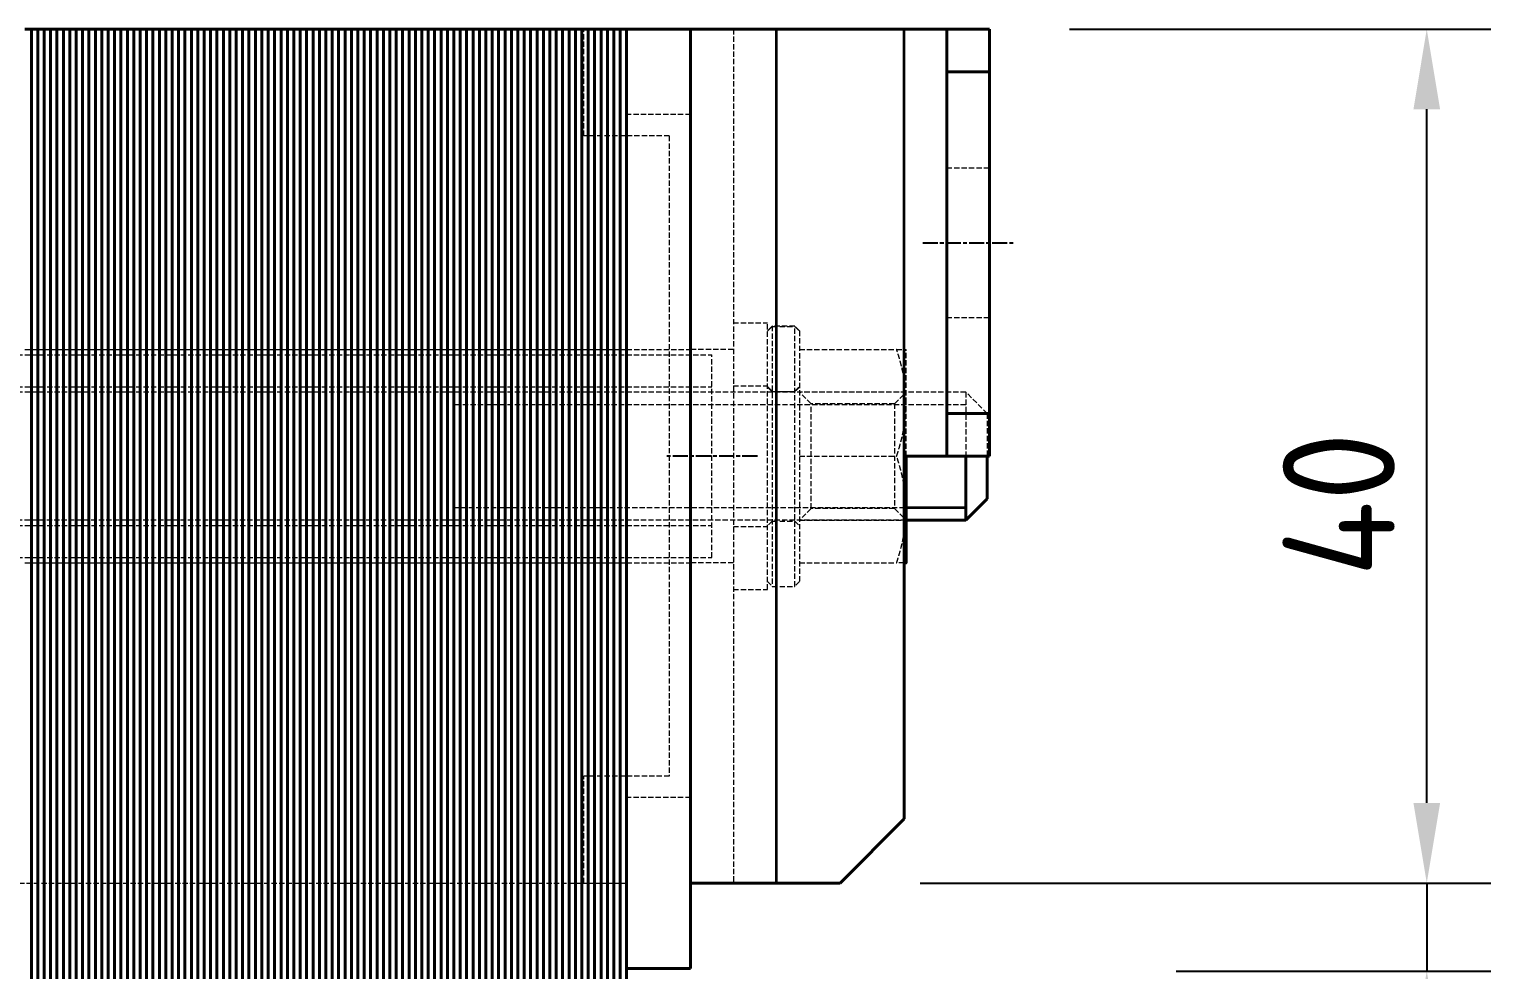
# Model space of a CAD drawing. Header units: millimetres. Extents: x 0 to 630, y 0 to 446.
# Drawn here: x 40.9 to 109.4, y 239.4 to 283.4 of the extents above; entities that cross this region are included whole.
import ezdxf

# ---------------------------------------------------------------- set-up
doc = ezdxf.new("R2010")
doc.units = ezdxf.units.MM
doc.header["$LTSCALE"] = 1.5
doc.linetypes.add('CHAIN', pattern=[0.7087, 0.4724, -0.0591, 0.1181, -0.0591])
doc.linetypes.add('DASHED', pattern=[0.2067, 0.1654, -0.0413])
for name, color, linetype, lineweight, true_color in [('가려진 것(ISO)', 2, 'DASHED', 18, 0xffff00), ('가시적인 것(ISO)', 3, 'Continuous', 40, 0x00ff00), ('가시적인 좁은 것(ISO)', 3, 'Continuous', 35, 0x00ff00), ('중심선(ISO)', 1, 'Continuous', 25, 0xff0000), ('치수(ISO)', 2, 'Continuous', 25, 0xffff00)]:
    doc.layers.add(name, color=color, linetype=linetype, lineweight=lineweight, true_color=true_color)
doc.styles.add('치수 텍스트_PSTEK_POSCO', font='isocp.shx')
doc.dimstyles.new('치수_PSTEK_POSCO', dxfattribs={"dimscale": 1.5, "dimtxt": 3.5, "dimasz": 2.5, "dimexe": 2, "dimexo": 2.5, "dimgap": 1, "dimtad": 1, "dimrnd": 1e-08, "dimdsep": 46, "dimtxsty": '치수 텍스트_PSTEK_POSCO', "dimcen": 0.09, "dimdle": 10, "dimclrd": 7, "dimclre": 7, "dimclrt": 2, "dimadec": 1, "dimazin": 2, "dimtfac": 1, "dimtmove": 0, "dimatfit": 3, "dimfxl": 1, "dimtolj": 1, "dimlwd": -1, "dimlwe": -1, "dimarcsym": 0})

# ---------------------------------------------------------------- blocks, each defined once
blk = doc.blocks.new('*D29')
at = {"layer": 'Defpoints', "color": 0, "transparency": 16777216}
for p in [(85.885, 283.444), (106.385, 283.444), (78.885, 243.444)]:
    blk.add_point(p, dxfattribs=at)
at = {"layer": '치수(ISO)', "color": 7, "transparency": 16777216}
for p, q in [((89.635, 283.444), (109.385, 283.444)), ((106.385, 247.194), (106.385, 279.694)), ((82.635, 243.444), (109.385, 243.444))]:
    blk.add_line(p, q, dxfattribs=at)
for points in [[(105.76, 279.694), (107.01, 279.694), (106.385, 283.444)], [(105.76, 247.194), (107.01, 247.194), (106.385, 243.444)]]:
    blk.add_solid(points, dxfattribs=at)
at = {"layer": '치수(ISO)', "color": 2, "transparency": 16777216, "insert": (102.26, 257.792), "char_height": 5.25, "attachment_point": 4, "rotation": 90, "style": '치수 텍스트_PSTEK_POSCO'}
blk.add_mtext('\\A1;40', dxfattribs=at)
blk = doc.blocks.new('*D31')
at = {"layer": 'Defpoints', "color": 0, "transparency": 16777216}
for p in [(78.885, 243.444), (90.885, 239.319), (106.385, 239.319)]:
    blk.add_point(p, dxfattribs=at)
at = {"layer": '치수(ISO)', "color": 7, "transparency": 16777216}
for p, q in [((106.385, 247.194), (106.385, 250.944)), ((82.635, 243.444), (109.385, 243.444)), ((106.385, 243.444), (106.385, 239.319)), ((94.635, 239.319), (109.385, 239.319)), ((106.385, 235.569), (106.385, 218.101))]:
    blk.add_line(p, q, dxfattribs=at)
for points in [[(105.76, 247.194), (107.01, 247.194), (106.385, 243.444)], [(105.76, 235.569), (107.01, 235.569), (106.385, 239.319)]]:
    blk.add_solid(points, dxfattribs=at)
at = {"layer": '치수(ISO)', "color": 2, "transparency": 16777216, "insert": (102.26, 219.601), "char_height": 5.25, "attachment_point": 4, "rotation": 90, "style": '치수 텍스트_PSTEK_POSCO'}
blk.add_mtext('\\A1;4.13', dxfattribs=at)

msp = doc.modelspace()

# ---------------------------------------------------------------- linework, layer by layer
at = {"layer": '가려진 것(ISO)', "color": 4, "true_color": 0x00ffff}
for p, q in [((66.885, 278.444), (66.885, 283.444)), ((71.885, 279.444), (68.885, 279.444)), ((70.885, 278.444), (66.885, 278.444)), ((70.885, 278.444), (70.885, 248.444)), ((68.885, 268.444), (71.885, 268.444)), ((68.885, 258.444), (71.885, 258.444)), ((66.885, 243.444), (66.885, 248.444)), ((70.885, 248.444), (66.885, 248.444)), ((71.885, 247.444), (68.885, 247.444)), ((35.885, 243.444), (66.885, 243.444))]:
    msp.add_line(p, q, dxfattribs=at)
at = {"layer": '가려진 것(ISO)', "color": 5, "true_color": 0x0000ff}
for p, q in [((73.885, 283.444), (73.885, 243.444)), ((83.885, 276.944), (85.885, 276.944)), ((83.885, 269.944), (85.885, 269.944)), ((73.885, 268.444), (71.885, 268.444)), ((73.885, 258.444), (71.885, 258.444))]:
    msp.add_line(p, q, dxfattribs=at)
at = {"layer": '가려진 것(ISO)'}
for p, q in [((73.885, 269.694), (75.485, 269.694)), ((75.485, 257.194), (75.485, 269.694)), ((75.71, 269.54), (75.485, 269.314)), ((75.485, 269.295), (75.71, 269.52)), ((76.76, 269.54), (75.71, 269.54)), ((75.71, 269.54), (75.71, 257.344)), ((75.71, 269.52), (76.76, 269.52)), ((76.985, 269.314), (76.76, 269.54)), ((76.76, 257.344), (76.76, 269.54)), ((76.76, 269.52), (76.985, 269.295)), ((76.985, 269.314), (76.985, 257.569)), ((29.885, 268.194), (72.885, 268.194)), ((40.685, 268.444), (40.985, 268.444)), ((40.985, 268.444), (41.285, 268.444)), ((41.285, 268.444), (41.585, 268.444)), ((41.585, 268.444), (41.885, 268.444)), ((41.885, 268.444), (42.185, 268.444)), ((42.185, 268.444), (42.485, 268.444)), ((42.485, 268.444), (42.785, 268.444)), ((42.785, 268.444), (43.085, 268.444)), ((43.085, 268.444), (43.385, 268.444)), ((43.385, 268.444), (43.685, 268.444)), ((43.685, 268.444), (43.985, 268.444)), ((43.985, 268.444), (44.285, 268.444)), ((44.285, 268.444), (44.585, 268.444)), ((44.585, 268.444), (44.885, 268.444)), ((44.885, 268.444), (45.185, 268.444)), ((45.185, 268.444), (45.485, 268.444)), ((45.485, 268.444), (45.785, 268.444)), ((45.785, 268.444), (46.085, 268.444)), ((46.085, 268.444), (46.385, 268.444)), ((46.385, 268.444), (46.685, 268.444)), ((46.685, 268.444), (46.985, 268.444)), ((46.985, 268.444), (47.285, 268.444)), ((47.285, 268.444), (47.585, 268.444)), ((47.585, 268.444), (47.885, 268.444)), ((47.885, 268.444), (48.185, 268.444)), ((48.185, 268.444), (48.485, 268.444)), ((48.485, 268.444), (48.785, 268.444)), ((48.785, 268.444), (49.085, 268.444)), ((49.085, 268.444), (49.385, 268.444)), ((49.385, 268.444), (49.685, 268.444)), ((49.685, 268.444), (49.985, 268.444)), ((49.985, 268.444), (50.285, 268.444)), ((50.285, 268.444), (50.585, 268.444)), ((50.585, 268.444), (50.885, 268.444)), ((50.885, 268.444), (51.185, 268.444)), ((51.185, 268.444), (51.485, 268.444)), ((51.485, 268.444), (51.785, 268.444)), ((51.785, 268.444), (52.085, 268.444)), ((52.085, 268.444), (52.385, 268.444)), ((52.385, 268.444), (52.685, 268.444)), ((52.685, 268.444), (52.985, 268.444)), ((52.985, 268.444), (53.285, 268.444)), ((53.285, 268.444), (53.585, 268.444)), ((53.585, 268.444), (53.885, 268.444)), ((53.885, 268.444), (54.185, 268.444)), ((54.185, 268.444), (54.485, 268.444)), ((54.485, 268.444), (54.785, 268.444)), ((54.785, 268.444), (55.085, 268.444)), ((55.085, 268.444), (55.385, 268.444)), ((55.385, 268.444), (55.685, 268.444)), ((55.685, 268.444), (55.985, 268.444)), ((55.985, 268.444), (56.285, 268.444)), ((56.285, 268.444), (56.585, 268.444)), ((56.585, 268.444), (56.885, 268.444)), ((56.885, 268.444), (57.185, 268.444)), ((57.185, 268.444), (57.485, 268.444)), ((57.485, 268.444), (57.785, 268.444)), ((57.785, 268.444), (58.085, 268.444)), ((58.085, 268.444), (58.385, 268.444)), ((58.385, 268.444), (58.685, 268.444)), ((58.685, 268.444), (58.985, 268.444)), ((58.985, 268.444), (59.285, 268.444)), ((59.285, 268.444), (59.585, 268.444)), ((59.585, 268.444), (59.885, 268.444)), ((59.885, 268.444), (60.185, 268.444)), ((60.185, 268.444), (60.485, 268.444)), ((60.485, 268.444), (60.785, 268.444)), ((60.785, 268.444), (61.085, 268.444)), ((61.085, 268.444), (61.385, 268.444)), ((61.385, 268.444), (61.685, 268.444)), ((61.685, 268.444), (61.985, 268.444)), ((61.985, 268.444), (62.285, 268.444)), ((62.285, 268.444), (62.585, 268.444)), ((62.585, 268.444), (62.885, 268.444)), ((62.885, 268.444), (63.185, 268.444)), ((63.185, 268.444), (63.485, 268.444)), ((63.485, 268.444), (63.785, 268.444)), ((63.785, 268.444), (64.085, 268.444)), ((64.085, 268.444), (64.385, 268.444)), ((64.385, 268.444), (64.685, 268.444)), ((64.685, 268.444), (64.985, 268.444)), ((64.985, 268.444), (65.285, 268.444)), ((65.285, 268.444), (65.585, 268.444)), ((65.585, 268.444), (65.885, 268.444)), ((65.885, 268.444), (66.185, 268.444)), ((66.185, 268.444), (66.485, 268.444)), ((66.485, 268.444), (66.785, 268.444)), ((66.785, 268.444), (67.085, 268.444)), ((67.085, 268.444), (67.385, 268.444)), ((67.385, 268.444), (67.685, 268.444)), ((67.685, 268.444), (67.985, 268.444)), ((67.985, 268.444), (68.285, 268.444)), ((68.285, 268.444), (68.585, 268.444)), ((68.585, 268.444), (68.885, 268.444)), ((72.885, 258.694), (72.885, 268.194)), ((76.985, 268.444), (81.538, 268.444)), ((81.985, 265.944), (81.985, 268.444)), ((29.885, 266.694), (72.885, 266.694)), ((73.885, 266.744), (75.485, 266.744)), ((75.71, 266.479), (76.76, 266.479)), ((84.785, 266.444), (26.035, 266.444)), ((84.785, 265.845), (60.785, 265.845)), ((76.76, 266.46), (75.71, 266.46)), ((81.985, 266.444), (76.985, 266.444)), ((77.526, 265.902), (76.985, 266.443)), ((77.526, 260.985), (77.526, 265.902)), ((81.444, 265.902), (77.526, 265.902)), ((81.444, 265.902), (81.985, 266.443)), ((81.444, 265.902), (81.444, 260.985)), ((81.985, 263.444), (81.985, 265.944)), ((84.785, 266.444), (84.785, 263.444)), ((85.785, 265.444), (84.785, 266.444)), ((85.785, 265.444), (85.785, 263.444)), ((76.985, 263.444), (81.538, 263.444)), ((60.785, 261.043), (81.985, 261.043)), ((77.526, 260.985), (76.985, 260.444)), ((81.444, 260.985), (77.526, 260.985)), ((81.444, 260.985), (81.985, 260.444)), ((81.985, 260.444), (26.035, 260.444)), ((75.71, 260.394), (75.485, 260.169)), ((75.71, 260.394), (76.76, 260.394)), ((76.76, 260.394), (76.985, 260.169)), ((76.985, 260.444), (81.985, 260.444)), ((29.885, 260.194), (72.885, 260.194)), ((73.885, 260.144), (75.485, 260.144)), ((29.885, 258.694), (72.885, 258.694)), ((40.685, 258.444), (40.985, 258.444)), ((40.985, 258.444), (41.285, 258.444)), ((41.285, 258.444), (41.585, 258.444)), ((41.585, 258.444), (41.885, 258.444)), ((41.885, 258.444), (42.185, 258.444)), ((42.185, 258.444), (42.485, 258.444)), ((42.485, 258.444), (42.785, 258.444)), ((42.785, 258.444), (43.085, 258.444)), ((43.085, 258.444), (43.385, 258.444)), ((43.385, 258.444), (43.685, 258.444)), ((43.685, 258.444), (43.985, 258.444)), ((43.985, 258.444), (44.285, 258.444)), ((44.285, 258.444), (44.585, 258.444)), ((44.585, 258.444), (44.885, 258.444)), ((44.885, 258.444), (45.185, 258.444)), ((45.185, 258.444), (45.485, 258.444)), ((45.485, 258.444), (45.785, 258.444)), ((45.785, 258.444), (46.085, 258.444)), ((46.085, 258.444), (46.385, 258.444)), ((46.385, 258.444), (46.685, 258.444)), ((46.685, 258.444), (46.985, 258.444)), ((46.985, 258.444), (47.285, 258.444)), ((47.285, 258.444), (47.585, 258.444)), ((47.585, 258.444), (47.885, 258.444)), ((47.885, 258.444), (48.185, 258.444)), ((48.185, 258.444), (48.485, 258.444)), ((48.485, 258.444), (48.785, 258.444)), ((48.785, 258.444), (49.085, 258.444)), ((49.085, 258.444), (49.385, 258.444)), ((49.385, 258.444), (49.685, 258.444)), ((49.685, 258.444), (49.985, 258.444)), ((49.985, 258.444), (50.285, 258.444)), ((50.285, 258.444), (50.585, 258.444)), ((50.585, 258.444), (50.885, 258.444)), ((50.885, 258.444), (51.185, 258.444)), ((51.185, 258.444), (51.485, 258.444)), ((51.485, 258.444), (51.785, 258.444)), ((51.785, 258.444), (52.085, 258.444)), ((52.085, 258.444), (52.385, 258.444)), ((52.385, 258.444), (52.685, 258.444)), ((52.685, 258.444), (52.985, 258.444)), ((52.985, 258.444), (53.285, 258.444)), ((53.285, 258.444), (53.585, 258.444)), ((53.585, 258.444), (53.885, 258.444)), ((53.885, 258.444), (54.185, 258.444)), ((54.185, 258.444), (54.485, 258.444)), ((54.485, 258.444), (54.785, 258.444)), ((54.785, 258.444), (55.085, 258.444)), ((55.085, 258.444), (55.385, 258.444)), ((55.385, 258.444), (55.685, 258.444)), ((55.685, 258.444), (55.985, 258.444)), ((55.985, 258.444), (56.285, 258.444)), ((56.285, 258.444), (56.585, 258.444)), ((56.585, 258.444), (56.885, 258.444)), ((56.885, 258.444), (57.185, 258.444)), ((57.185, 258.444), (57.485, 258.444)), ((57.485, 258.444), (57.785, 258.444)), ((57.785, 258.444), (58.085, 258.444)), ((58.085, 258.444), (58.385, 258.444)), ((58.385, 258.444), (58.685, 258.444)), ((58.685, 258.444), (58.985, 258.444)), ((58.985, 258.444), (59.285, 258.444)), ((59.285, 258.444), (59.585, 258.444)), ((59.585, 258.444), (59.885, 258.444)), ((59.885, 258.444), (60.185, 258.444)), ((60.185, 258.444), (60.485, 258.444)), ((60.485, 258.444), (60.785, 258.444)), ((60.785, 258.444), (61.085, 258.444)), ((61.085, 258.444), (61.385, 258.444)), ((61.385, 258.444), (61.685, 258.444)), ((61.685, 258.444), (61.985, 258.444)), ((61.985, 258.444), (62.285, 258.444)), ((62.285, 258.444), (62.585, 258.444)), ((62.585, 258.444), (62.885, 258.444)), ((62.885, 258.444), (63.185, 258.444)), ((63.185, 258.444), (63.485, 258.444)), ((63.485, 258.444), (63.785, 258.444)), ((63.785, 258.444), (64.085, 258.444)), ((64.085, 258.444), (64.385, 258.444)), ((64.385, 258.444), (64.685, 258.444)), ((64.685, 258.444), (64.985, 258.444)), ((64.985, 258.444), (65.285, 258.444)), ((65.285, 258.444), (65.585, 258.444)), ((65.585, 258.444), (65.885, 258.444)), ((65.885, 258.444), (66.185, 258.444)), ((66.185, 258.444), (66.485, 258.444)), ((66.485, 258.444), (66.785, 258.444)), ((66.785, 258.444), (67.085, 258.444)), ((67.085, 258.444), (67.385, 258.444)), ((67.385, 258.444), (67.685, 258.444)), ((67.685, 258.444), (67.985, 258.444)), ((67.985, 258.444), (68.285, 258.444)), ((68.285, 258.444), (68.585, 258.444)), ((68.585, 258.444), (68.885, 258.444)), ((76.985, 258.444), (81.538, 258.444)), ((75.485, 257.569), (75.71, 257.344)), ((76.985, 257.569), (76.76, 257.344)), ((73.885, 257.194), (75.485, 257.194)), ((75.71, 257.344), (76.76, 257.344)), ((66.885, 243.444), (67.085, 243.444)), ((67.085, 243.444), (67.385, 243.444)), ((67.385, 243.444), (67.685, 243.444)), ((67.685, 243.444), (67.985, 243.444)), ((67.985, 243.444), (68.285, 243.444)), ((68.285, 243.444), (68.585, 243.444)), ((68.585, 243.444), (68.885, 243.444))]:
    msp.add_line(p, q, dxfattribs=at)
for points, weights in [([(81.538, 268.444), (81.985, 268.444), (81.985, 268.444)], [1, 1.0379548493, 1]), ([(81.985, 265.944), (81.985, 267.104), (81.538, 268.444)], [1, 1.0379548493, 1]), ([(75.485, 266.706), (75.601, 266.588), (75.71, 266.479)], [1, 1.00064237711, 1]), ([(75.71, 266.46), (75.601, 266.569), (75.485, 266.686)], [1, 1.00064237711, 1]), ([(76.76, 266.479), (76.868, 266.588), (76.985, 266.706)], [1, 1.00064237701, 1]), ([(76.985, 266.686), (76.868, 266.569), (76.76, 266.46)], [1, 1.00064237701, 1]), ([(81.538, 263.444), (81.985, 264.783), (81.985, 265.944)], [1, 1.0379548493, 1]), ([(81.885, 262.093), (81.776, 262.731), (81.538, 263.444)], [1.01893955783, 1.01982513611, 1]), ([(81.538, 258.444), (81.776, 259.156), (81.885, 259.794)], [1, 1.01982513611, 1.01893955783]), ([(81.885, 258.444), (81.776, 258.444), (81.538, 258.444)], [1.01893955783, 1.01982513611, 1])]:
    msp.add_rational_spline(points, weights, degree=2, dxfattribs=at)
at = {"layer": '가시적인 것(ISO)'}
for p, q in [((40.685, 283.444), (40.985, 283.444)), ((40.985, 283.444), (41.285, 283.444)), ((40.985, 283.444), (40.985, 238.144)), ((40.985, 238.144), (40.985, 283.444)), ((41.285, 283.444), (41.585, 283.444)), ((41.285, 283.444), (41.285, 238.144)), ((41.285, 238.144), (41.285, 283.444)), ((41.585, 283.444), (41.885, 283.444)), ((41.585, 283.444), (41.585, 238.444)), ((41.585, 238.444), (41.585, 283.444)), ((41.885, 283.444), (42.185, 283.444)), ((41.885, 283.444), (41.885, 238.444)), ((41.885, 238.444), (41.885, 283.444)), ((42.185, 283.444), (42.485, 283.444)), ((42.185, 283.444), (42.185, 238.444)), ((42.185, 238.444), (42.185, 283.444)), ((42.485, 283.444), (42.785, 283.444)), ((42.485, 283.444), (42.485, 238.444)), ((42.485, 238.444), (42.485, 283.444)), ((42.785, 283.444), (43.085, 283.444)), ((42.785, 283.444), (42.785, 238.444)), ((42.785, 238.444), (42.785, 283.444)), ((43.085, 283.444), (43.385, 283.444)), ((43.085, 283.444), (43.085, 238.444)), ((43.085, 238.444), (43.085, 283.444)), ((43.385, 283.444), (43.685, 283.444)), ((43.385, 283.444), (43.385, 238.444)), ((43.385, 238.444), (43.385, 283.444)), ((43.685, 283.444), (43.985, 283.444)), ((43.685, 283.444), (43.685, 238.444)), ((43.685, 238.444), (43.685, 283.444)), ((43.985, 283.444), (44.285, 283.444)), ((43.985, 283.444), (43.985, 238.444)), ((43.985, 238.444), (43.985, 283.444)), ((44.285, 283.444), (44.585, 283.444)), ((44.285, 283.444), (44.285, 238.444)), ((44.285, 238.444), (44.285, 283.444)), ((44.585, 283.444), (44.885, 283.444)), ((44.585, 283.444), (44.585, 238.444)), ((44.585, 238.444), (44.585, 283.444)), ((44.885, 283.444), (45.185, 283.444)), ((44.885, 283.444), (44.885, 238.444)), ((44.885, 238.444), (44.885, 283.444)), ((45.185, 283.444), (45.485, 283.444)), ((45.185, 283.444), (45.185, 238.444)), ((45.185, 238.444), (45.185, 283.444)), ((45.485, 283.444), (45.785, 283.444)), ((45.485, 283.444), (45.485, 238.444)), ((45.485, 238.444), (45.485, 283.444)), ((45.785, 283.444), (46.085, 283.444)), ((45.785, 283.444), (45.785, 238.444)), ((45.785, 238.444), (45.785, 283.444)), ((46.085, 283.444), (46.385, 283.444)), ((46.085, 283.444), (46.085, 238.444)), ((46.085, 238.444), (46.085, 283.444)), ((46.385, 283.444), (46.685, 283.444)), ((46.385, 283.444), (46.385, 238.444)), ((46.385, 238.444), (46.385, 283.444)), ((46.685, 283.444), (46.985, 283.444)), ((46.685, 283.444), (46.685, 238.444)), ((46.685, 238.444), (46.685, 283.444)), ((46.985, 283.444), (47.285, 283.444)), ((46.985, 283.444), (46.985, 238.444)), ((46.985, 238.444), (46.985, 283.444)), ((47.285, 283.444), (47.585, 283.444)), ((47.285, 283.444), (47.285, 238.444)), ((47.285, 238.444), (47.285, 283.444)), ((47.585, 283.444), (47.885, 283.444)), ((47.585, 283.444), (47.585, 238.444)), ((47.585, 238.444), (47.585, 283.444)), ((47.885, 283.444), (48.185, 283.444)), ((47.885, 283.444), (47.885, 238.444)), ((47.885, 238.444), (47.885, 283.444)), ((48.185, 283.444), (48.485, 283.444)), ((48.185, 283.444), (48.185, 238.444)), ((48.185, 238.444), (48.185, 283.444)), ((48.485, 283.444), (48.785, 283.444)), ((48.485, 283.444), (48.485, 238.444)), ((48.485, 238.444), (48.485, 283.444)), ((48.785, 283.444), (49.085, 283.444)), ((48.785, 283.444), (48.785, 238.444)), ((48.785, 238.444), (48.785, 283.444)), ((49.085, 283.444), (49.385, 283.444)), ((49.085, 283.444), (49.085, 238.444)), ((49.085, 238.444), (49.085, 283.444)), ((49.385, 283.444), (49.685, 283.444)), ((49.385, 283.444), (49.385, 238.444)), ((49.385, 238.444), (49.385, 283.444)), ((49.685, 283.444), (49.985, 283.444)), ((49.685, 283.444), (49.685, 238.444)), ((49.685, 238.444), (49.685, 283.444)), ((49.985, 283.444), (50.285, 283.444)), ((49.985, 283.444), (49.985, 238.444)), ((49.985, 238.444), (49.985, 283.444)), ((50.285, 283.444), (50.585, 283.444)), ((50.285, 283.444), (50.285, 238.444)), ((50.285, 238.444), (50.285, 283.444)), ((50.585, 283.444), (50.885, 283.444)), ((50.585, 283.444), (50.585, 238.444)), ((50.585, 238.444), (50.585, 283.444)), ((50.885, 283.444), (51.185, 283.444)), ((50.885, 283.444), (50.885, 238.444)), ((50.885, 238.444), (50.885, 283.444)), ((51.185, 283.444), (51.485, 283.444)), ((51.185, 283.444), (51.185, 238.444)), ((51.185, 238.444), (51.185, 283.444)), ((51.485, 283.444), (51.785, 283.444)), ((51.485, 283.444), (51.485, 238.444)), ((51.485, 238.444), (51.485, 283.444)), ((51.785, 283.444), (52.085, 283.444)), ((51.785, 283.444), (51.785, 238.444)), ((51.785, 238.444), (51.785, 283.444)), ((52.085, 283.444), (52.385, 283.444)), ((52.085, 283.444), (52.085, 238.444)), ((52.085, 238.444), (52.085, 283.444)), ((52.385, 283.444), (52.685, 283.444)), ((52.385, 283.444), (52.385, 238.444)), ((52.385, 238.444), (52.385, 283.444)), ((52.685, 283.444), (52.985, 283.444)), ((52.685, 283.444), (52.685, 238.444)), ((52.685, 238.444), (52.685, 283.444)), ((52.985, 283.444), (53.285, 283.444)), ((52.985, 283.444), (52.985, 238.444)), ((52.985, 238.444), (52.985, 283.444)), ((53.285, 283.444), (53.585, 283.444)), ((53.285, 283.444), (53.285, 238.444)), ((53.285, 238.444), (53.285, 283.444)), ((53.585, 283.444), (53.885, 283.444)), ((53.585, 283.444), (53.585, 238.444)), ((53.585, 238.444), (53.585, 283.444)), ((53.885, 283.444), (54.185, 283.444)), ((53.885, 283.444), (53.885, 238.444)), ((53.885, 238.444), (53.885, 283.444)), ((54.185, 283.444), (54.485, 283.444)), ((54.185, 283.444), (54.185, 238.444)), ((54.185, 238.444), (54.185, 283.444)), ((54.485, 283.444), (54.785, 283.444)), ((54.485, 283.444), (54.485, 238.444)), ((54.485, 238.444), (54.485, 283.444)), ((54.785, 283.444), (55.085, 283.444)), ((54.785, 283.444), (54.785, 238.444)), ((54.785, 238.444), (54.785, 283.444)), ((55.085, 283.444), (55.385, 283.444)), ((55.085, 283.444), (55.085, 238.444)), ((55.085, 238.444), (55.085, 283.444)), ((55.385, 283.444), (55.685, 283.444)), ((55.385, 283.444), (55.385, 238.444)), ((55.385, 238.444), (55.385, 283.444)), ((55.685, 283.444), (55.985, 283.444)), ((55.685, 283.444), (55.685, 238.444)), ((55.685, 238.444), (55.685, 283.444)), ((55.985, 283.444), (56.285, 283.444)), ((55.985, 283.444), (55.985, 238.444)), ((55.985, 238.444), (55.985, 283.444)), ((56.285, 283.444), (56.585, 283.444)), ((56.285, 283.444), (56.285, 238.444)), ((56.285, 238.444), (56.285, 283.444)), ((56.585, 283.444), (56.885, 283.444)), ((56.585, 283.444), (56.585, 238.444)), ((56.585, 238.444), (56.585, 283.444)), ((56.885, 283.444), (57.185, 283.444)), ((56.885, 283.444), (56.885, 238.444)), ((56.885, 238.444), (56.885, 283.444)), ((57.185, 283.444), (57.485, 283.444)), ((57.185, 283.444), (57.185, 238.444)), ((57.185, 238.444), (57.185, 283.444)), ((57.485, 283.444), (57.785, 283.444)), ((57.485, 283.444), (57.485, 238.444)), ((57.485, 238.444), (57.485, 283.444)), ((57.785, 283.444), (58.085, 283.444)), ((57.785, 283.444), (57.785, 238.444)), ((57.785, 238.444), (57.785, 283.444)), ((58.085, 283.444), (58.385, 283.444)), ((58.085, 283.444), (58.085, 238.444)), ((58.085, 238.444), (58.085, 283.444)), ((58.385, 283.444), (58.685, 283.444)), ((58.385, 283.444), (58.385, 238.444)), ((58.385, 238.444), (58.385, 283.444)), ((58.685, 283.444), (58.985, 283.444)), ((58.685, 283.444), (58.685, 238.444)), ((58.685, 238.444), (58.685, 283.444)), ((58.985, 283.444), (59.285, 283.444)), ((58.985, 283.444), (58.985, 238.444)), ((58.985, 238.444), (58.985, 283.444)), ((59.285, 283.444), (59.585, 283.444)), ((59.285, 283.444), (59.285, 238.444)), ((59.285, 238.444), (59.285, 283.444)), ((59.585, 283.444), (59.885, 283.444)), ((59.585, 283.444), (59.585, 238.444)), ((59.585, 238.444), (59.585, 283.444)), ((59.885, 283.444), (60.185, 283.444)), ((59.885, 283.444), (59.885, 238.444)), ((59.885, 238.444), (59.885, 283.444)), ((60.185, 283.444), (60.485, 283.444)), ((60.185, 283.444), (60.185, 238.444)), ((60.185, 238.444), (60.185, 283.444)), ((60.485, 283.444), (60.785, 283.444)), ((60.485, 283.444), (60.485, 238.444)), ((60.485, 238.444), (60.485, 283.444)), ((60.785, 283.444), (61.085, 283.444)), ((60.785, 283.444), (60.785, 238.444)), ((60.785, 238.444), (60.785, 283.444)), ((61.085, 283.444), (61.385, 283.444)), ((61.085, 283.444), (61.085, 238.444)), ((61.085, 238.444), (61.085, 283.444)), ((61.385, 283.444), (61.685, 283.444)), ((61.385, 283.444), (61.385, 238.444)), ((61.385, 238.444), (61.385, 283.444)), ((61.685, 283.444), (61.985, 283.444)), ((61.685, 283.444), (61.685, 238.144)), ((61.685, 238.144), (61.685, 283.444)), ((61.985, 283.444), (62.285, 283.444)), ((61.985, 283.444), (61.985, 238.144)), ((61.985, 238.144), (61.985, 283.444)), ((62.285, 283.444), (62.585, 283.444)), ((62.285, 283.444), (62.285, 238.144)), ((62.285, 238.144), (62.285, 283.444)), ((62.585, 283.444), (62.885, 283.444)), ((62.585, 283.444), (62.585, 238.144)), ((62.585, 238.144), (62.585, 283.444)), ((62.885, 283.444), (63.185, 283.444)), ((62.885, 283.444), (62.885, 238.144)), ((62.885, 238.144), (62.885, 283.444)), ((63.185, 283.444), (63.485, 283.444)), ((63.185, 283.444), (63.185, 238.144)), ((63.185, 238.144), (63.185, 283.444)), ((63.485, 283.444), (63.785, 283.444)), ((63.485, 283.444), (63.485, 238.144)), ((63.485, 238.144), (63.485, 283.444)), ((63.785, 283.444), (64.085, 283.444)), ((63.785, 283.444), (63.785, 238.144)), ((63.785, 238.144), (63.785, 283.444)), ((64.085, 283.444), (64.385, 283.444)), ((64.085, 283.444), (64.085, 238.144)), ((64.085, 238.144), (64.085, 283.444)), ((64.385, 283.444), (64.685, 283.444)), ((64.385, 283.444), (64.385, 238.144)), ((64.385, 238.144), (64.385, 283.444)), ((64.685, 283.444), (64.985, 283.444)), ((64.685, 283.444), (64.685, 238.144)), ((64.685, 238.144), (64.685, 283.444)), ((64.985, 283.444), (65.285, 283.444)), ((64.985, 283.444), (64.985, 238.144)), ((64.985, 238.144), (64.985, 283.444)), ((65.285, 283.444), (65.585, 283.444)), ((65.285, 283.444), (65.285, 238.144)), ((65.285, 238.144), (65.285, 283.444)), ((65.585, 283.444), (65.885, 283.444)), ((65.585, 283.444), (65.585, 238.144)), ((65.585, 238.144), (65.585, 283.444)), ((65.885, 283.444), (66.185, 283.444)), ((65.885, 283.444), (65.885, 238.144)), ((65.885, 238.144), (65.885, 283.444)), ((66.185, 283.444), (66.485, 283.444)), ((66.185, 283.444), (66.185, 238.144)), ((66.185, 238.144), (66.185, 283.444)), ((66.485, 283.444), (66.785, 283.444)), ((66.485, 283.444), (66.485, 238.144)), ((66.485, 238.144), (66.485, 283.444)), ((66.785, 283.444), (67.085, 283.444)), ((66.785, 283.444), (66.785, 238.144)), ((66.785, 238.144), (66.785, 283.444)), ((67.085, 283.444), (67.385, 283.444)), ((67.085, 283.444), (67.085, 238.144)), ((67.085, 238.144), (67.085, 283.444)), ((67.385, 283.444), (67.685, 283.444)), ((67.385, 283.444), (67.385, 238.144)), ((67.385, 238.144), (67.385, 283.444)), ((67.685, 283.444), (67.985, 283.444)), ((67.685, 283.444), (67.685, 238.144)), ((67.685, 238.144), (67.685, 283.444)), ((67.985, 283.444), (68.285, 283.444)), ((67.985, 283.444), (67.985, 238.144)), ((67.985, 238.144), (67.985, 283.444)), ((68.285, 283.444), (68.585, 283.444)), ((68.285, 283.444), (68.285, 238.144)), ((68.285, 238.144), (68.285, 283.444)), ((68.585, 283.444), (68.885, 283.444)), ((68.585, 283.444), (68.585, 238.144)), ((68.585, 238.144), (68.585, 283.444)), ((68.885, 238.144), (68.885, 283.444)), ((81.985, 260.944), (81.985, 263.444)), ((84.785, 263.444), (84.785, 260.444)), ((85.785, 263.444), (85.785, 261.444)), ((85.785, 261.444), (84.785, 260.444)), ((81.985, 258.444), (81.985, 260.944)), ((84.785, 260.444), (81.985, 260.444))]:
    msp.add_line(p, q, dxfattribs=at)
at = {"layer": '가시적인 것(ISO)', "color": 4, "true_color": 0x00ffff}
for p, q in [((68.885, 239.444), (68.885, 283.444)), ((68.885, 283.444), (71.885, 283.444)), ((71.885, 283.444), (71.885, 239.444)), ((68.885, 239.444), (71.885, 239.444))]:
    msp.add_line(p, q, dxfattribs=at)
at = {"layer": '가시적인 것(ISO)', "color": 5, "true_color": 0x0000ff}
for p, q in [((75.885, 283.444), (71.885, 283.444)), ((75.885, 283.444), (81.885, 283.444)), ((83.885, 283.444), (81.885, 283.444)), ((85.885, 283.444), (83.885, 283.444)), ((83.885, 283.444), (83.885, 281.444)), ((85.885, 281.444), (85.885, 283.444)), ((83.885, 281.444), (85.885, 281.444)), ((83.885, 265.444), (83.885, 281.444)), ((85.885, 265.444), (85.885, 281.444)), ((85.885, 265.444), (83.885, 265.444)), ((83.885, 265.444), (83.885, 263.444)), ((85.885, 263.444), (85.885, 265.444)), ((81.885, 263.444), (83.885, 263.444)), ((81.885, 246.444), (81.885, 263.444)), ((83.885, 263.444), (85.885, 263.444)), ((81.885, 246.444), (78.885, 243.444)), ((71.885, 243.444), (75.885, 243.444)), ((78.885, 243.444), (75.885, 243.444))]:
    msp.add_line(p, q, dxfattribs=at)
at = {"layer": '가시적인 것(ISO)'}
for points, weights in [([(81.985, 260.944), (81.985, 261.509), (81.885, 262.093)], [1, 1.01812971319, 1.01893955783]), ([(81.885, 259.794), (81.985, 260.379), (81.985, 260.944)], [1.01893955783, 1.01812971319, 1]), ([(81.985, 258.444), (81.985, 258.444), (81.885, 258.444)], [1, 1.01812971319, 1.01893955783])]:
    msp.add_rational_spline(points, weights, degree=2, dxfattribs=at)
at = {"layer": '가시적인 좁은 것(ISO)', "color": 5, "true_color": 0x0000ff}
for p, q in [((75.885, 283.444), (75.885, 243.444)), ((81.885, 263.444), (81.885, 283.444))]:
    msp.add_line(p, q, dxfattribs=at)
at = {"layer": '가시적인 좁은 것(ISO)'}
msp.add_line((81.985, 261.043), (84.785, 261.043), dxfattribs=at)
at = {"layer": '중심선(ISO)', "linetype": 'CHAIN'}
for p, q in [((82.76, 273.444), (87.01, 273.444)), ((75.01, 263.444), (70.76, 263.444)), ((75.01, 263.444), (70.76, 263.444))]:
    msp.add_line(p, q, dxfattribs=at)

# ---------------------------------------------------------------- dimensions: what is measured, and where the dimension line sits
at = {"layer": '치수(ISO)', "color": 7}
for base, p1, p2, override, picture, middle in [((106.385, 283.444), (78.885, 243.444), (85.885, 283.444), {"dimdec": 2, "dimtp": 0, "dimtm": 0, "dimtdec": 2, "dimtofl": 0, "dimatfit": 1}, '*D29', (106.385, 260.944)), ((106.38481007, 239.318588525), (78.88481007, 243.443588525), (90.88481007, 239.318588525), {"dimdec": 2, "dimtp": 0, "dimtm": 0, "dimtdec": 2, "dimtofl": 1, "dimatfit": 1}, '*D31', (106.38481007, 224.959857464))]:
    dim = msp.add_linear_dim(base=base, p1=p1, p2=p2, angle=90, dimstyle='치수_PSTEK_POSCO', override=override, dxfattribs=at)
    dim.commit()
    dim.dimension.update_dxf_attribs({"geometry": picture, "text_midpoint": middle, "dimtype": 160})

doc.saveas('drawing.dxf')
